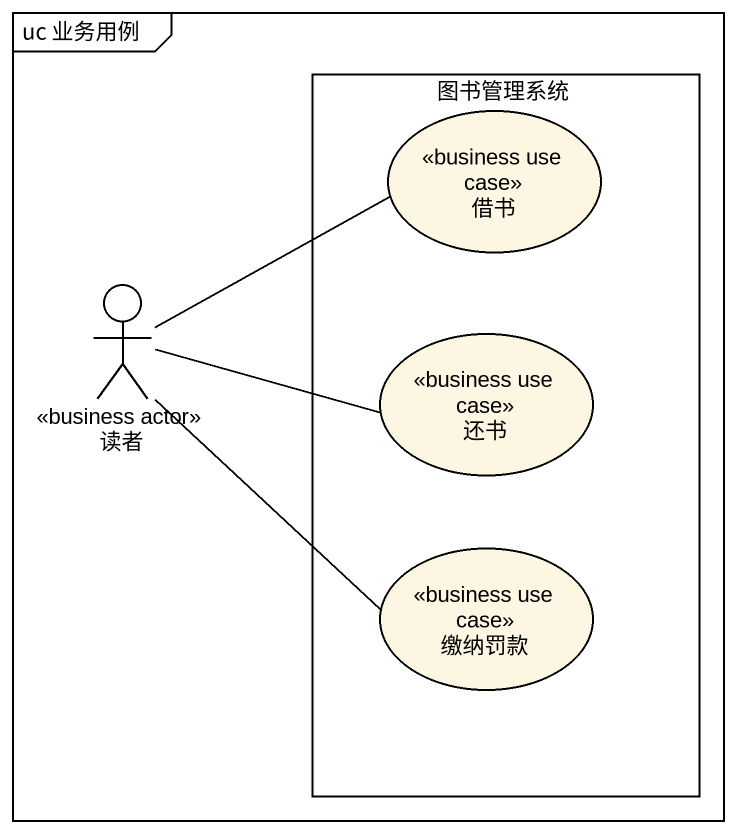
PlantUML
@startuml
mainframe uc 业务用例
rectangle 图书管理系统 {
  usecase 借书 <<business use case>>
  usecase 还书 <<business use case>>
  usecase 缴纳罚款 <<business use case>>
}
actor 读者 <<business actor>>
读者 -right- 借书
读者 -right- 还书
读者 -- 缴纳罚款
@enduml
